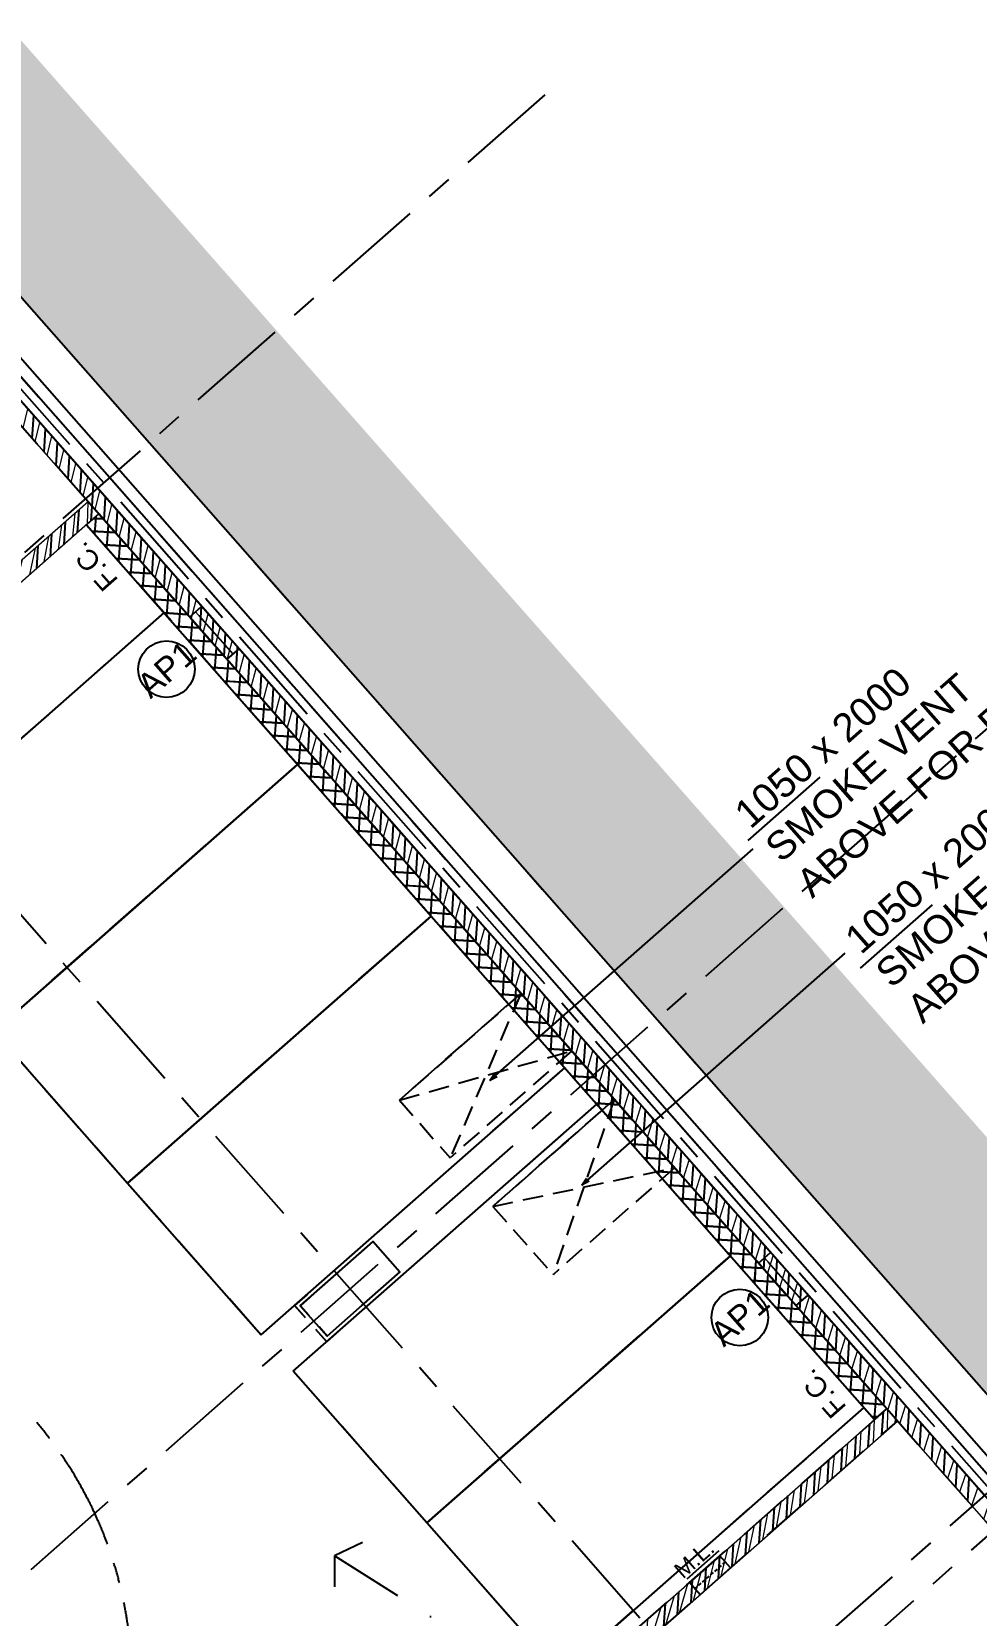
# Model space of a CAD drawing. Header units: millimetres. Extents: x 833946797 to 834440930, y 817746008 to 818399503.
# Drawn here: x 834360191 to 834371872, y 817980448 to 818000040 of the extents above; entities that cross this region are included whole.
import ezdxf
from ezdxf.enums import TextEntityAlignment as Align

# ---------------------------------------------------------------- set-up
doc = ezdxf.new("R2010")
doc.units = ezdxf.units.MM
doc.header["$LTSCALE"] = 100
for name, pattern in [('CENTER', [2, 1.25, -0.25, 0.25, -0.25]), ('DASHDOT2', [12.7, 6.35, -3.175, 0, -3.175]), ('Grid Line', [22.224999999999994, 12.7, -3.174999999999999, 3.174999999999999, -3.174999999999999]), ('Hidden', [9.524999999999999, 6.35, -3.175]), ('HIDDENX2', [19.049999999999997, 12.7, -6.35])]:
    doc.linetypes.add(name, pattern=pattern)
for name, color, linetype in [('+C-10', 10, 'Continuous'), ('+C-160', 160, 'Hidden'), ('A-COLS', 3, 'Continuous'), ('DLN020__', 6, 'Continuous'), ('DLN0401_', 7, 'Continuous'), ('DLN040__', 3, 'Continuous'), ('DLN043__Room Name', 7, 'Continuous'), ('DLN060__', 7, 'Continuous'), ('DLN210__', 7, 'Continuous'), ('DLN220__', 7, 'Continuous'), ('DLN318__Louvres', 2, 'Continuous'), ('DLN660', 1, 'Continuous'), ('DLN810__', 1, 'Continuous'), ('MOE', 6, 'DASHDOT2')]:
    doc.layers.add(name, color=color, linetype=linetype)
for name, color, linetype, lineweight in [('A-DOOR', 6, 'Continuous', 9), ('A-WALL', 7, 'Continuous', 9), ('CORNER GUARD', 2, 'Continuous', 50)]:
    doc.layers.add(name, color=color, linetype=linetype, lineweight=lineweight)
doc.styles.add('3B50A-DLN-ARC-DWG-1002-P00-LB02$0$Standard', font='swiss.ttf')
doc.styles.get("Standard").update_dxf_attribs({"font": 'swiss.ttf'})
doc.styles.add('Swis721tBT', font='swissl.ttf')
doc.dimstyles.new('INTDIM', dxfattribs={"dimtxt": 200, "dimasz": 125, "dimexe": 100, "dimexo": 150, "dimgap": 80, "dimtad": 1, "dimdec": 0, "dimzin": 9, "dimdsep": 46, "dimtxsty": 'Swis721tBT', "dimblk": 'OPEN30', "dimcen": -125, "dimclrd": 256, "dimclre": 256, "dimclrt": 2, "dimaunit": 1, "dimadec": 1, "dimazin": 0, "dimtfac": 0.4444444444444444, "dimtdec": 0, "dimtix": 1, "dimtmove": 2, "dimatfit": 3, "dimldrblk": 'OPEN30', "dimfxl": 0, "dimtolj": 1, "dimlwd": -1, "dimlwe": -1, "dimarcsym": 0})
doc.dimstyles.new('INTDIM350', dxfattribs={"dimtxt": 350, "dimasz": 200, "dimexe": 100, "dimexo": 150, "dimgap": 100, "dimtad": 1, "dimdec": 0, "dimzin": 9, "dimdsep": 46, "dimtxsty": 'Swis721tBT', "dimblk": 'OPEN30', "dimcen": -125, "dimclrd": 256, "dimclre": 256, "dimclrt": 2, "dimaunit": 1, "dimadec": 1, "dimazin": 0, "dimtfac": 0.4444444444444444, "dimtdec": 0, "dimtix": 1, "dimtmove": 2, "dimatfit": 3, "dimldrblk": 'OPEN30', "dimfxl": 0, "dimtolj": 1, "dimlwd": -1, "dimlwe": -1, "dimarcsym": 0})
pattern_1 = [(86.3501958279957, (-1.192092895507812e-07, 1.192092895507812e-07), (-158.4280186349138, 10.10571182131174), [])]

# ---------------------------------------------------------------- blocks, each defined once
blk = doc.blocks.new('DLN_Parking - Parking - 2500 x 5000 _WL_-V7-Car Park_B2_F')
at = {"layer": 'DLN660'}
for p, q in [((2500, 0), (0, 0)), ((0, 0), (0, -5000)), ((2500.000000000001, -5000.000000000002), (2500, 0))]:
    blk.add_line(p, q, dxfattribs=at)
blk = doc.blocks.new('DLN_Parking - Parking - 2500 x 5000 _WL_-V5-Car Park_B2_F')
at = {"layer": 'DLN660'}
for p, q in [((0, 0), (0, 5000)), ((2500.000000000001, 5000.000000000002), (2500, 0)), ((2500, 0), (0, 0))]:
    blk.add_line(p, q, dxfattribs=at)
blk = doc.blocks.new('_Open30')
at = {"color": 0, "linetype": 'ByBlock', "lineweight": -2}
for p, q in [((-1, 0.26794919), (0, 0)), ((0, 0), (-1, -0.26794919)), ((0, 0), (-1, 0))]:
    blk.add_line(p, q, dxfattribs=at)
blk = doc.blocks.new('CORNER GUARD')
at = {"layer": 'CORNER GUARD', "color": 0, "const_width": 20}
blk.add_lwpolyline([(-150.0000007152557, -49.99999976158142), (49.99999976158142, -49.99999988079071), (49.99999952316284, 150.0000001192093)], dxfattribs=at)
at = {"layer": 'Defpoints', "color": 0}
blk.add_lwpolyline([(-150.0000007152557, 1.192092895507812e-07), (-4.76837158203125e-07, 2.384185791015625e-07), (-4.76837158203125e-07, 150.0000001192093)], dxfattribs=at)
blk = doc.blocks.new('*D108')
at = {"layer": 'Defpoints', "color": 0, "ltscale": 1.5}
for p in [(834363936.740536, 817981183.8149395), (834365636.2403159, 817979211.0529723), (834367936.1806675, 817978645.9713734), (834367936.1806675, 817978645.9713734), (834351186.5022662, 817971403.6752965)]:
    blk.add_point(p, dxfattribs=at)
at = {"layer": 'MOE', "linetype": 'Continuous', "ltscale": 1.5}
blk.add_arc((834367936.1806675, 817978645.9713734), 2368.3417899278, 152.4427535798648, 198.5429811794176, dxfattribs=at)
at = {"layer": 'MOE', "ltscale": 1.5, "xscale": 200, "yscale": 200, "zscale": 200}
for p, rotation in [((834365936.4606016, 817979914.8931568), 60.02279805428434), ((834365762.343286, 817977706.0384648), 290.9629367049981)]:
    blk.add_blockref('_Open30', p, dxfattribs=dict(at, rotation=rotation))
at = {"layer": 'MOE', "color": 2, "ltscale": 1.5, "insert": (834365296.1573082, 817978854.0764074), "char_height": 350, "attachment_point": 5, "rotation": 85.49286738039908, "style": 'Swis721tBT'}
blk.add_mtext('\\A1;{\\C1;>30%%D}', dxfattribs=at)
blk = doc.blocks.new('A$C029C5A43')
at = {"layer": '+C-160'}
for p, q in [((89270.96173334122, 37865.69955420494, -0.07028772469116416), (89270.9617331028, 71308.34367072582, -0.07028772469116416)), ((89470.96153974533, 19406.41602218151), (89470.9616587162, 71309.01562941074)), ((89470.96173357964, 19406.41627550125, -0.07028772469116416), (89470.96173262596, 71308.34367072582, -0.07028772469116416)), ((89670.96153640747, 71309.01562929153), (89670.96153998375, 19338.81463968754)), ((89270.96173429489, 38910.83216679096), (89470.96161270142, 39110.83204507828)), ((89270.96173429489, 38686.3257638216), (89470.96161174774, 38886.32564139366)), ((89270.96173405647, 38461.81936061382), (89470.96161079407, 38661.81923735142)), ((89270.96173429489, 38237.31295764446), (89470.96161007881, 38437.31283354759)), ((89270.96173429489, 38012.80655443668), (89470.96160936356, 38212.80642974377)), ((88249.93566894531, 37665.29969847202), (88449.93566942215, 37865.29969882965)), ((88474.44207191467, 37665.29969847202), (88674.44207215309, 37865.29969882965)), ((88698.94847488403, 37665.29969835281), (88898.94847536087, 37865.29969871044)), ((88923.4548778534, 37665.29969835281), (89123.45487833023, 37865.29969859123)), ((89270.96173429489, 37788.30015158653), (89470.96160840988, 37988.30002582073)), ((89270.96173334122, 22915.69955396652, -0.07028772469116416), (89270.96173501015, 37865.69955420494)), ((89070.96150755882, 37508.66918802261), (89227.99187374115, 37665.69955420494)), ((89270.96153569221, 37665.69955432415), (89070.9615073204, 37665.69955408573)), ((89070.9615073204, 37665.69955408573), (89070.96150827408, 22915.69955432415)), ((89270.96153521538, 37665.69955396652, -0.09328327408423275), (89070.9615073204, 37665.69955396652, -0.09328327408423275)), ((89147.96128082275, 37665.29969847202), (89270.96153688431, 37788.29995441437)), ((89270.96153593063, 37583.24210178852), (89188.504083395, 37665.69955420494)), ((89270.96153569221, 22915.69955384731), (89270.96153569221, 37665.69955432415)), ((89270.96173429489, 37563.79374849796), (89470.96160769463, 37763.79362201691)), ((89270.96153569221, 37358.73569858074), (89070.9615073204, 37558.73572707176)), ((89070.96150755882, 37284.16278505325), (89270.96153593063, 37484.16281342506)), ((89270.96173429489, 37339.28734564781), (89470.96160674095, 37539.28721821308)), ((89470.96153688431, 37516.57455468178), (89470.96154260635, 36814.82455408573)), ((89270.96153593063, 37134.22929561138), (89070.9615073204, 37334.22932422161)), ((89070.9615073204, 37059.6563822031), (89270.96153593063, 37259.6564104557)), ((89270.96173429489, 37114.78094244003), (89470.9616060257, 37314.78081417084)), ((89270.96153593063, 36909.7228924036), (89070.9615073204, 37109.72292101383)), ((89070.96150755882, 36835.14997923374), (89270.96153593063, 37035.15000748634)), ((89270.96173429489, 36890.27453947067), (89470.96160507202, 37090.27441048622)), ((89270.96153593063, 36685.21648931503), (89070.9615073204, 36885.21651792526)), ((89270.96173429489, 36665.7681363821), (89470.96160411835, 36865.76800644398)), ((89070.96150755882, 36610.64357638359), (89270.96153593063, 36810.64360439777)), ((89270.96153593063, 36460.71008634567), (89070.9615073204, 36660.71011483669)), ((89270.96173429489, 36441.26173341274), (89470.96160364151, 36641.26160275936)), ((89070.96150755882, 36386.13717341423), (89270.96153593063, 36586.13720154762)), ((89270.96153593063, 36236.2036832571), (89070.9615073204, 36436.20371174812)), ((89070.96150755882, 36161.63077044487), (89270.96153593063, 36361.63079857826)), ((89270.96173429489, 36216.75533044338), (89470.96160268784, 36416.75519871712)), ((89070.96153593063, 36215.69955420494), (84070.96153593063, 36215.69955420494)), ((89270.96153593063, 36011.69728016853), (89070.9615073204, 36211.69730865955)), ((89070.96150755882, 35937.1243673563), (89270.96153593063, 36137.1243956089)), ((89270.96173429489, 35992.24892747402), (89470.96160173416, 36192.2487950325)), ((89270.96153593063, 35787.19087696075), (89070.9615073204, 35987.1909058094)), ((89070.9615073204, 35712.61796450615), (89270.96153593063, 35912.61799263954)), ((89270.96154856682, 35966.82924127579, 0.002197837442736203), (89470.9615483284, 35966.82924115658, 0.002197837442736203)), ((89270.96173429489, 35767.74252438545), (89470.96160078049, 35967.74239099026)), ((89370.96155452728, 35265.07924079895, 0.002197837442736203), (89370.9615521431, 35966.82924127579, 0.002197837442736203)), ((89270.96153593063, 35562.68447399139), (89070.9615073204, 35762.68450248241)), ((89070.96150755882, 35488.11156141758), (89270.96153593063, 35688.11158967018)), ((89270.96173429489, 35543.23612117767), (89470.96160006523, 35743.23598718643)), ((89270.96153593063, 35338.17807102203), (89070.9615073204, 35538.17809939384)), ((89070.96150755882, 35263.60515856743), (89270.96153593063, 35463.60518670082)), ((89270.96173429489, 35318.72971832752), (89470.96159911156, 35518.7295832634)), ((89270.96153593063, 35113.67166769505), (89070.9615073204, 35313.67169630527)), ((89270.96173429489, 35094.22331523895), (89470.9615983963, 35294.22317945957)), ((89070.96150755882, 35039.09875559807), (89270.96153593063, 35239.09878385067)), ((89270.96153593063, 34889.16526472569), (89070.9615073204, 35089.16529321671)), ((89270.96155405045, 35265.07924008369, 0.002197837442736203), (89470.96155452728, 35265.07924151421, 0.002197837442736203)), ((89070.9615073204, 34814.59235262871), (89270.96153593063, 35014.59238088131)), ((89270.96173429489, 34869.7169123888), (89470.96159744263, 35069.71677565575)), ((89270.96153569221, 34664.65886163712), (89070.9615073204, 34864.65889012814)), ((89070.96150755882, 34590.08594965935), (89270.96153593063, 34790.08597767353)), ((89270.96173429489, 34645.21050941944), (89470.96159648895, 34845.2103716135)), ((89270.96153593063, 34440.15245866776), (89070.9615073204, 34640.15248715878)), ((89070.96150755882, 34365.57954668999), (89270.96153569221, 34565.57957482338)), ((89270.96173429489, 34420.70410633087), (89470.9615957737, 34620.70396780968)), ((89270.96153593063, 34215.64605534077), (89070.9615073204, 34415.646083951)), ((89070.96150755882, 34141.07314372063), (89270.96153593063, 34341.07317185402)), ((89270.96173429489, 34196.19770336151), (89470.96159505844, 34396.19756388664)), ((89270.96153593063, 33991.1396522522), (89070.9615073204, 34191.13968086243)), ((89070.96150755882, 33916.56674075127), (89270.96153593063, 34116.56676888466)), ((89270.96173429489, 33971.69130027294), (89470.96159410477, 34171.69116008282)), ((89270.96153593063, 33766.63324928284), (89070.96150755882, 33966.63327765465)), ((89270.96173429489, 33747.18489730358), (89470.96159315109, 33947.18475615978)), ((84070.96153593063, 33715.69955420494), (89070.96153593063, 33715.69955420494)), ((89070.96153593063, 33715.69955444336), (84070.96153569221, 33715.69955432415)), ((84070.96153569221, 33715.69955432415), (84070.96153569221, 31215.69955432415)), ((89070.96150779724, 33692.0603376627), (89270.96153593063, 33892.0603659153)), ((89270.96153569221, 33542.12684619427), (89070.9615073204, 33742.12687456608)), ((89270.96173429489, 33522.67849421501), (89470.96159219742, 33722.67835235596)), ((89070.96150755882, 33467.55393481255), (89270.96153593063, 33667.55396306515)), ((89270.96153593063, 33317.6204431057), (89070.96150755882, 33517.62047159672)), ((89070.96150779724, 33243.04753184319), (89270.96153593063, 33443.04755997658)), ((89270.96173429489, 33298.17209112644), (89470.96159148216, 33498.17194843292)), ((89270.96153569221, 33093.11404001713), (89070.9615073204, 33293.11406826973)), ((89070.96150779724, 33018.54112875462), (89270.96153593063, 33218.54115712643)), ((89270.96173429489, 33073.66568815708), (89470.9615907669, 33273.6655446291)), ((89270.96153593063, 32868.60763692856), (89070.9615073204, 33068.60766530037)), ((89070.96150755882, 32794.03472590446), (89270.96153569221, 32994.03475391865)), ((89270.96173429489, 32849.15928518772), (89470.96158981323, 33049.15914082527)), ((89270.96153593063, 32644.10123383999), (89070.96150755882, 32844.1012622118)), ((89070.96150779724, 32569.5283229351), (89270.96153593063, 32769.52835094929)), ((89270.96173429489, 32624.65288209915), (89470.96158909798, 32824.65273690224)), ((89270.96153593063, 32419.59483075142), (89070.96150755882, 32619.59485912323)), ((89070.96150779724, 32345.02192008495), (89270.96153593063, 32545.02194809914)), ((89270.96173429489, 32400.14647912979), (89470.96158838272, 32600.1463329792)), ((89270.96153593063, 32195.08842766285), (89070.96150779724, 32395.08845603466)), ((89270.96173429489, 32175.64007604122), (89470.96158742905, 32375.63992917538)), ((89070.96150779724, 32120.51551711559), (89270.96153593063, 32320.51554512978)), ((89270.96153593063, 31970.58202469349), (89070.96150755882, 32170.58205294609)), ((89270.96173429489, 31951.13367307186), (89470.96158647537, 32151.13352537155)), ((89070.96150779724, 31896.00911426544), (89270.96153593063, 32096.00914216042)), ((89270.96153593063, 31746.07562148571), (89070.96150755882, 31946.07564985752)), ((89070.96150779724, 31671.50271117687), (89270.96153593063, 31871.50273919106)), ((89270.96173429489, 31726.6272701025), (89470.96158576012, 31926.62712144852)), ((89270.96153593063, 31521.56921839714), (89070.96150779724, 31721.56924676895)), ((89070.96150779724, 31446.99630832672), (89270.96153593063, 31646.99633622169)), ((89270.96173429489, 31502.12086701393), (89470.96158480644, 31702.12071752548)), ((89270.96153593063, 31297.06281530857), (89070.96150755882, 31497.06284356117)), ((89070.96150779724, 31222.48990523815), (89270.96153593063, 31422.48993313313)), ((89270.96173429489, 31277.61446392536), (89470.96158409119, 31477.61431360245)), ((84070.96153569221, 31215.69955432415), (89070.96153569221, 31215.69955432415)), ((89070.96153593063, 31215.69955432415), (84070.96153593063, 31215.69955408573)), ((84070.96153593063, 31215.69955408573), (84070.96153593063, 28715.69955420494)), ((89270.96153593063, 31072.55641245842), (89070.96150779724, 31272.55644059181)), ((89070.96150779724, 30997.98350214958), (89270.96153593063, 31197.98353028297)), ((89270.96173429489, 31053.10806083679), (89470.96158313751, 31253.10790967941)), ((89270.96153593063, 30848.05000913143), (89070.96150779724, 31048.05003738403)), ((89070.96150779724, 30773.47709929943), (89270.96153569221, 30973.47712731361)), ((89270.96173429489, 30828.60165774822), (89470.96158218384, 31028.6015059948)), ((89270.96153593063, 30623.54360616207), (89070.96150779724, 30823.54363441467)), ((89270.96173429489, 30604.09525477886), (89470.96158146858, 30804.09510195255)), ((89070.96150779724, 30548.97069633007), (89270.96153569221, 30748.97072434425)), ((89270.96153569221, 30399.03720295429), (89070.96150779724, 30599.0372313261)), ((89270.96173429489, 30379.5888518095), (89470.96158075333, 30579.58869814873)), ((89070.96150779724, 30324.46429336071), (89270.96153593063, 30524.46432137489)), ((89270.96153593063, 30174.53079998493), (89070.96150779724, 30374.53082823753)), ((89070.96150779724, 30099.95789051056), (89270.96153593063, 30299.95791852474)), ((89270.96173429489, 30155.08244872093), (89470.96157979965, 30355.08229410648)), ((89270.96153593063, 29950.02439689636), (89070.96150779724, 30150.02442502975)), ((89070.96150779724, 29875.4514875412), (89270.96153593063, 30075.45151543617)), ((89270.96173429489, 29930.57604563236), (89470.96157884598, 30130.57589042187)), ((89270.96153593063, 29725.51799380779), (89070.96150779724, 29925.51802194118)), ((89070.96150779724, 29650.94508457184), (89270.96153569221, 29850.94511246681)), ((89270.96173429489, 29706.069642663), (89470.96157813072, 29906.06948649883)), ((89270.96153569221, 29501.01159083843), (89070.96150779724, 29701.01161885262)), ((89070.96150779724, 29426.43868160248), (89270.96153593063, 29626.43870949745)), ((89270.96173429489, 29481.56323969364), (89470.96157717705, 29681.56308269501)), ((89270.96153593063, 29276.50518763065), (89070.96150779724, 29476.50521588326)), ((89070.96150779724, 29201.93227863312), (89270.96153593063, 29401.93230652809)), ((89270.96173429489, 29257.05683672428), (89470.96157646179, 29457.05667877197)), ((89270.96153593063, 29051.99878454208), (89070.96150779724, 29251.99881267548)), ((89270.96173429489, 29032.55043363571), (89470.96157550812, 29232.55027484894)), ((89070.96150779724, 28977.42587554455), (89270.96153593063, 29177.42590355873)), ((89270.96153593063, 28827.4923813343), (89070.96150779724, 29027.4924094677)), ((89270.96173429489, 28808.04403054714), (89470.96157455444, 29008.04387104511)), ((89070.96150779724, 28752.9194726944), (89270.96153569221, 28952.91950058937)), ((89270.96153569221, 28602.98597848415), (89070.96150779724, 28802.98600637913)), ((84070.96153593063, 28715.69955420494), (89070.96153593063, 28715.69955408573)), ((84820.96153736115, 28715.29970276356, 0.07028772469110717), (84620.96153688431, 28715.29970264435, 0.07028772469110717)), ((84620.96153688431, 28715.29970264435, 0.07028772469110717), (84620.96153736115, 28515.29970264435, 0.07028772469110717)), ((84670.96153640747, 28165.69955420494, -0.07028772469116415), (84670.96153640747, 28665.69955408573, -0.07028772469116415)), ((84670.96153640747, 28665.69955408573, -0.07028772469116415), (85870.96153688431, 28665.69955420494, -0.07028772469116415)), ((84670.96153616905, 28165.69955444336, -0.07028772469116415), (84670.96153640747, 28665.69955432415, -0.07028772469116415)), ((84670.96153640747, 28665.69955432415, -0.07028772469116415), (85870.96153664589, 28665.69955408573, -0.07028772469116415)), ((84820.96153736115, 28665.29970288277, 0.07028772469110717), (84670.96153712273, 28665.29970264435, 0.07028772469110717)), ((84670.96153712273, 28665.29970264435, 0.07028772469110717), (84670.96153736115, 28515.29970264435, 0.07028772469110717)), ((85870.96153688431, 28665.69955420494, -0.07028772469116415), (85870.96153616905, 28165.69955444336, -0.07028772469116415)), ((85870.96153664589, 28665.69955408573, -0.07028772469116415), (85870.96153616905, 28165.69955444336, -0.07028772469116415)), ((89070.96150779724, 28528.41306972504), (89270.96153593063, 28728.4130975008)), ((89270.96153354645, 28766.17470097542), (89270.9615392685, 28064.42470049858)), ((89270.96173429489, 28583.53762757778), (89470.96157360077, 28783.53746724129)), ((89270.96153569221, 28378.47957527637), (89070.96150779724, 28578.47960329056)), ((89070.96150779724, 28303.90666675568), (89270.96153593063, 28503.90669465065)), ((89270.96173429489, 28359.03122448921), (89470.96157312393, 28559.03106331825)), ((84620.96153736115, 28115.29970312119, 0.07028772469110717), (84620.96153736115, 28315.29970300198, 0.07028772469110717)), ((84670.96153736115, 28165.29970324039, 0.07028772469110717), (84670.96153736115, 28315.29970300198, 0.07028772469110717)), ((89270.96153593063, 28153.97317218781), (89070.96150779724, 28353.9732003212)), ((89070.96150779724, 28079.40026378632), (89270.96153593063, 28279.40029168129)), ((89270.96173429489, 28134.52482151985), (89470.96157217026, 28334.52465939522)), ((84070.96153640747, 25615.69955432415), (84070.96153616905, 28115.69955420494)), ((84070.96153616905, 28115.69955420494), (89070.96153616905, 28115.69955420494)), ((84820.96153759956, 28115.29970324039, 0.07028772469110717), (84620.96153736115, 28115.29970312119, 0.07028772469110717)), ((85870.96153616905, 28165.69955444336, -0.07028772469116415), (84670.96153640747, 28165.69955420494, -0.07028772469116415)), ((85870.96153616905, 28165.69955444336, -0.07028772469116415), (84670.96153616905, 28165.69955444336, -0.07028772469116415)), ((84820.96153759956, 28165.29970312119, 0.07028772469110717), (84670.96153736115, 28165.29970324039, 0.07028772469110717)), ((89270.96153593063, 27929.46676898003), (89070.96150779724, 28129.46679711342)), ((89070.96150779724, 27854.89386093616), (89270.96153593063, 28054.89388859272)), ((89270.96173429489, 27910.01841843128), (89470.961571455, 28110.0182557106)), ((89270.96153569221, 27704.96036601067), (89070.96150779724, 27904.96039414406)), ((89070.96150779724, 27630.3874579668), (89270.96153593063, 27830.38748574257)), ((89270.96173429489, 27685.51201546192), (89470.96157073975, 27885.51185166836)), ((89270.96153593063, 27480.4539629221), (89070.96150779724, 27680.45399093628)), ((89270.96173429489, 27461.00561249256), (89470.96156978607, 27661.00544798374)), ((89070.96150803566, 27405.88105499744), (89270.96153593063, 27605.88108277321)), ((89270.96153593063, 27255.94755995274), (89070.96150779724, 27455.94758784771)), ((89270.96173429489, 27236.49920940399), (89470.9615688324, 27436.49904406071)), ((89070.96150779724, 27181.37465202808), (89270.96153593063, 27381.37467980385)), ((89270.96153593063, 27031.44115674496), (89070.96150779724, 27231.44118475914)), ((89070.96150803566, 26956.86824905872), (89270.96153593063, 27156.86827683449)), ((89270.96173429489, 27011.99280643463), (89470.96156787872, 27211.99264001846)), ((89270.96153593063, 26806.9347537756), (89070.96150779724, 27006.93478178978)), ((89070.96150803566, 26732.36184608936), (89270.96153593063, 26932.36187386513)), ((89270.96173429489, 26787.48640346527), (89470.96156740189, 26987.48623633385)), ((89270.96153569221, 26582.42835056782), (89070.96150779724, 26782.428378582)), ((89070.96150779724, 26507.85544312), (89270.96153593063, 26707.85547077656)), ((89270.96173429489, 26562.9800003767), (89470.9615662098, 26762.97983253002)), ((89270.96153593063, 26357.92194747925), (89070.96150779724, 26557.92197561264)), ((89070.96150779724, 26283.34904015064), (89270.96153593063, 26483.34906792641)), ((89270.96173429489, 26338.47359740734), (89470.96156549454, 26538.47342848778)), ((89270.96153593063, 26133.41554427147), (89070.96150779724, 26333.41557228565)), ((89070.96150779724, 26058.84263706207), (89270.96153593063, 26258.84266495705)), ((89270.96173429489, 26113.96719443798), (89470.96156454086, 26313.96702468395)), ((89270.96153569221, 25908.90914142132), (89070.96150779724, 26108.9091694355)), ((89270.96173429489, 25889.46079134941), (89470.96156406403, 26089.46062088013)), ((89070.96150779724, 25834.33623421192), (89270.96153569221, 26034.33626186848)), ((89270.96153593063, 25684.40273833275), (89070.96150779724, 25884.40276622772)), ((89270.96173429489, 25664.95438849926), (89470.96156311035, 25864.95421683788)), ((89070.96150779724, 25609.82983124256), (89270.96153593063, 25809.82985889912)), ((89070.96153640747, 25615.69955420494), (84070.96153640747, 25615.69955432415)), ((84070.96153593063, 23115.69955420494), (84070.96153593063, 25615.69955420494)), ((84070.96153593063, 25615.69955420494), (89070.96153593063, 25615.69955408573)), ((89270.96153593063, 25459.89633512497), (89070.96150779724, 25659.89636313915)), ((89070.96150779724, 25385.3234282732), (89270.96153569221, 25585.32345604897)), ((89270.96173429489, 25440.44798529148), (89470.96156215668, 25640.44781315327)), ((89270.96153593063, 25235.38993215561), (89070.96150803566, 25435.38996005058)), ((89070.96150779724, 25160.81702542305), (89270.96153593063, 25360.8170529604)), ((89270.96153974533, 25316.31986808777, 0.002197837442963577), (89470.96154022217, 25316.3198684454, 0.002197837442963577)), ((89270.96173429489, 25215.94158220291), (89470.961561203, 25415.94140911102)), ((89370.96154546738, 24614.56986784935, 0.002197837442963577), (89370.96154356003, 25316.3198684454, 0.002197837442963577)), ((89270.96153593063, 25010.88352906704), (89070.96150779724, 25210.88355708122)), ((89070.96150779724, 24936.31062245369), (89270.96153593063, 25136.31065011024)), ((89270.96173429489, 24991.43517935276), (89470.96156048775, 25191.4350053072)), ((89270.96153569221, 24786.37712597847), (89070.96150779724, 24986.37715387344)), ((89070.96150803566, 24711.80421936512), (89270.96153593063, 24911.80424714088)), ((89270.96173429489, 24766.92877626419), (89470.96155977249, 24966.92860138416)), ((89270.96153593063, 24561.8707228899), (89070.96150803566, 24761.87075078487)), ((89070.96150779724, 24487.29781651497), (89270.96153593063, 24687.29784417152)), ((89270.96173429489, 24542.42237329483), (89470.96155881882, 24742.42219769955)), ((89270.96153593063, 24337.36431980133), (89070.96150779724, 24537.3643476963)), ((89270.96154546738, 24614.56986665726, 0.002197837442963577), (89470.96154546738, 24614.56986832619, 0.002197837442963577)), ((89270.96173429489, 24317.91597020626), (89470.96155786514, 24517.91579353809)), ((89070.96150803566, 24262.7914134264), (89270.96153593063, 24462.79144120216)), ((89270.96153593063, 24112.85791683197), (89070.96150779724, 24312.85794460773)), ((89070.96150803566, 24038.28501045704), (89270.96153593063, 24238.28503835201)), ((89270.96173429489, 24093.40956711769), (89470.96155691147, 24293.40938985348)), ((89270.96153593063, 23888.35151350498), (89070.96150803566, 24088.35154151917)), ((89070.96150803566, 23813.77860748768), (89270.96153593063, 24013.77863514423)), ((89270.96173429489, 23868.90316414833), (89470.9615559578, 24068.90298581123)), ((89270.96153593063, 23663.84511041641), (89070.96150803566, 23863.84513831139)), ((89070.96150803566, 23589.27220475674), (89270.96153593063, 23789.27223217487)), ((89270.96173429489, 23644.39676105976), (89470.96155548096, 23844.39658212662)), ((89270.96153593063, 23439.33870744705), (89070.96150803566, 23639.33873534203)), ((89070.96150803566, 23364.76580166817), (89270.96153569221, 23564.76582932472)), ((89270.96173429489, 23419.89035797119), (89470.96155452728, 23619.89017808437)), ((89270.96153569221, 23214.83230435848), (89070.96150803566, 23414.83233225346)), ((89070.96150803566, 23140.25939881802), (89270.96153569221, 23340.25942611694)), ((89270.96173429489, 23195.38395512104), (89470.96155381203, 23395.38377428055)), ((89270.96153593063, 22990.32590126991), (89070.96150803566, 23190.32592904568)), ((89270.96173429489, 22970.87755191326), (89470.96155285835, 23170.87737047672)), ((89070.96153593063, 23115.69955420494), (84070.96153593063, 23115.69955420494)), ((89070.96150803566, 22915.75299584866), (89270.96153593063, 23115.753023386)), ((89121.08147978783, 22915.69955420494), (89070.96150803566, 22965.81952595711)), ((89270.96173429489, 22746.37114882469), (89470.9615521431, 22946.3709666729)), ((85020.96153640747, 22915.69955444336), (89270.96153640747, 22915.69955396652)), ((85423.28143262863, 22715.29969882965), (85623.28143310547, 22915.29969906807)), ((85647.78783559799, 22715.29969871044), (85847.78783607483, 22915.29969906807)), ((85872.29423856735, 22715.29969871044), (86072.29423904419, 22915.29969906807)), ((86520.96153879166, 22915.69955039024, 0.01851930884574404), (86020.96153736115, 22915.69955825806, -0.01851930884733577)), ((86020.96153736115, 22715.69957995415, -0.05176840518991364), (86020.96153736115, 22915.69957947731, 0.01851931949774599)), ((86096.80064177513, 22715.29969882965), (86296.80064201355, 22915.29969894886)), ((86321.30704474449, 22715.29969871044), (86521.30704498291, 22915.29969894886)), ((86520.96153831482, 22715.69958102703, -0.05176840518991364), (86520.96153831482, 22915.69958078861, 0.01851931949774599)), ((86545.81344795227, 22715.29969882965), (86745.81344795227, 22915.29969894886)), ((86770.31985092163, 22715.29969871044), (86970.31985139847, 22915.29969894886)), ((86994.82625389099, 22715.29969871044), (87194.82625412941, 22915.29969882965)), ((87219.33265686035, 22715.29969871044), (87419.33265709877, 22915.29969882965)), ((87443.83905982971, 22715.29969871044), (87643.83905982971, 22915.29969871044)), ((87668.34546279907, 22715.29969859123), (87868.34546303749, 22915.29969871044)), ((87892.85186576843, 22715.29969859123), (88092.85186600685, 22915.29969871044)), ((88117.3582687378, 22715.29969859123), (88317.35826921463, 22915.29969871044)), ((88341.86467170715, 22715.29969859123), (88541.86467194557, 22915.29969859123)), ((88566.37107491493, 22715.29969847202), (88766.37107491493, 22915.29969859123)), ((88790.87747812271, 22715.29969859123), (88990.87747788429, 22915.29969835281)), ((89015.38388109207, 22715.29969859123), (89215.38388085365, 22915.29969847202)), ((89070.96150827408, 22915.69955432415), (89270.96153569221, 22915.69955384731)), ((89070.96150755882, 22915.69955396652, -0.09328327408423276), (89270.96153593063, 22915.69955360889, -0.09328327408423276)), ((89239.89028406143, 22715.29969847202), (89270.96153712273, 22746.37095165253)), ((89270.96173381805, 19474.01765799522, -0.07028772469116416), (89270.96173620224, 22915.69955384731, -0.09328327408286446)), ((85220.96153569221, 22715.69955420494), (89270.96153640747, 22715.69955420494)), ((86520.96153664589, 22715.69954633713, -0.01259360221294839), (86020.96153640747, 22715.69955396652, -0.04963221990602819)), ((89270.96173429489, 22521.86474597454), (89470.96155118942, 22721.86456274986)), ((89270.96173429489, 22297.35834288597), (89470.96155023575, 22497.35815882683)), ((89270.96173429489, 22072.85193991661), (89470.96154928207, 22272.85175490379)), ((89270.96173429489, 21848.34553682804), (89470.96154880524, 22048.34535109997)), ((89270.96173429489, 21623.83913385868), (89470.96154785156, 21823.83894717693)), ((89270.96173429489, 21399.3327306509), (89470.96154689789, 21599.33254337311))]:
    blk.add_line(p, q, dxfattribs=at)
at = {"layer": '+C-160', "lineweight": 18}
for p, q in [((89821.31856870651, 19288.56058943272), (89820.96173262596, 71308.34367060661, -0.07028772469116416)), ((89821.31856870651, 19288.56058943272), (89820.96173262596, 71308.34367060661, -0.07028772469116416)), ((90321.31900000572, 19119.56404852867, 0.0001768949824026839), (90320.96199393272, 71308.42880856991, -0.07028772469116416)), ((90321.31900000572, 19119.56404852867, 0.0001768949824026839), (90320.96199393272, 71308.42880856991, -0.07028772469116416)), ((89270.96153640747, 37865.69955420494), (87170.96153640747, 37865.69955396652)), ((89270.96153569221, 37665.69955432415), (87170.96153593063, 37665.69955420494)), ((85870.96153593063, 28665.69955420494), (84670.96153593063, 28665.69955432415)), ((84670.96153593063, 28665.69955432415), (84670.96153593063, 28165.69955420494)), ((85870.96153593063, 28165.69955408573), (85870.96153593063, 28665.69955420494)), ((84670.96153593063, 28165.69955420494), (85870.96153593063, 28165.69955408573))]:
    blk.add_line(p, q, dxfattribs=at)
at = {"layer": '+C-160', "lineweight": 13}
for p, q in [((89270.96153759956, 35966.829241395, 0.002197837442736203), (89470.96153712273, 35966.82924151421, 0.002197837442736203)), ((89270.96154260635, 35265.07924008369, 0.002197837442736203), (89470.96154332161, 35265.07924175262, 0.002197837442736203))]:
    blk.add_line(p, q, dxfattribs=at)
at = {"layer": '+C-160', "linetype": 'HIDDENX2', "ltscale": 0.2}
for p, q in [((89270.96153640747, 29765.29969596863), (87270.96154165268, 29765.29969584942)), ((87270.96154165268, 29765.29969573021), (87270.96154165268, 28815.29970347881)), ((87270.96154165268, 29765.29969584942), (89270.96153640747, 29765.29969596863)), ((89270.96153640747, 29765.29969596863), (87270.96154165268, 28815.29970347881)), ((87270.96154165268, 29765.29969584942), (89270.96153855324, 28815.29970252514)), ((89270.96153855324, 29765.29969477654, -0.07028772467399397), (87270.9615418911, 29765.29969608784, -0.0702877246867735)), ((89270.96153855324, 28815.29970252514), (87270.96154165268, 28815.29970347881)), ((89270.96153688431, 28015.29970228672), (87270.96154165268, 28015.29970216751)), ((87270.96154165268, 28015.29970216751), (87270.96154165268, 26888.59584891796)), ((87270.96154165268, 28015.29970216751), (89270.96153640747, 28015.29970228672)), ((89270.96153640747, 28015.29970228672), (87270.96154212952, 26888.47031891346)), ((87270.96154165268, 28015.29970216751), (89270.96153903008, 26888.47031772137)), ((89270.9615392685, 28015.29970157146, -0.07028772467399397), (87270.96154260635, 28015.29970240593, -0.0702877246867735)), ((89270.96153903008, 26888.47031772137), (87270.96154212952, 26888.47031891346))]:
    blk.add_line(p, q, dxfattribs=at)
at = {"layer": '+C-160', "linetype": 'Hidden', "ltscale": 0.07}
blk.add_line((86520.96153759956, 22815.69954693317, 0.02041406611402563), (86020.96153783798, 22815.69955503941, -0.01662455157905418), dxfattribs=at)

msp = doc.modelspace()

# ---------------------------------------------------------------- hatches: boundary and pattern name
at = {"layer": 'A-WALL'}
h = msp.add_hatch(dxfattribs=at)
h.set_pattern_fill('ANSI31', scale=50, angle=-6.361109362927034e-15)
h.set_pattern_definition(pattern_1)
edge = h.paths.add_edge_path()
edge.add_line((834373398.9201546, 817975260.548027), (834373587.7881666, 817975426.7660248))
edge.add_line((834373587.7881668, 817975426.7660248), (834373233.2643241, 817980497.9923743))
edge.add_line((834373233.2643241, 817980497.9923743), (834338943.7585428, 818019460.0237285))
edge.add_arc((834332615.6261824, 818013879.7363707), 8437.112430546018, 41.40656209306128, 102.7631053202158)
edge.add_line((834330751.6949148, 818022108.3830634), (834321993.2614791, 818032060.3016281))
edge.add_line((834321993.2614793, 818032060.3016281), (834277327.4665351, 817992751.0563895))
edge.add_line((834277327.466535, 817992751.0563895), (834277459.5984685, 817992600.9192455))
edge.add_line((834277459.5984687, 817992600.9192456), (834321975.2562567, 818031778.0322049))
edge.add_line((834321975.2562566, 818031778.0322047), (834330680.6719674, 818021886.3572645))
edge.add_arc((834332615.6256013, 818013879.7351375), 8237.113781559863, 41.40793444522251, 103.58612611412508, ccw=False)
edge.add_line((834338793.6214172, 818019327.8918118), (834373038.4656745, 817980416.6081657))
edge.add_line((834373038.4656745, 817980416.6081657), (834373398.9201547, 817975260.5480269))
h = msp.add_hatch(dxfattribs=at)
h.set_pattern_fill('ANSI31', scale=50, angle=-6.361109362927034e-15)
h.set_pattern_definition(pattern_1)
h.paths.add_polyline_path([(834359443.5167118, 817992685.4570824), (834361019.9565338, 817994072.842209), (834360887.8246169, 817994222.979335), (834359311.384795, 817992835.5942084)])
h = msp.add_hatch(dxfattribs=at)
h.set_pattern_fill('ANSI31', scale=50, angle=-6.361109362927034e-15)
h.set_pattern_definition(pattern_1)
h.paths.add_polyline_path([(834368499.194889, 817979141.4660625), (834368649.3320153, 817979273.5979797), (834367856.5405145, 817980174.420735), (834370896.8173136, 817982850.0920498), (834370764.6853968, 817983000.2291757), (834367574.2714717, 817980192.4259444)])
at = {"layer": 'DLN060__'}
h = msp.add_hatch(dxfattribs=at)
h.set_pattern_fill('EARTH', color=251, scale=150, angle=45.00000000000045)
h.set_pattern_definition([(86.35019582799568, (1453154.080526948, 238293.1648491621), (-889.9338408816122, 1011.202382737353), [952.4999999999997, -952.4999999999997]), (86.35019582799568, (1452797.617485166, 238315.9027007818), (-889.9338408816122, 1011.202382737353), [952.4999999999997, -952.4999999999997]), (86.35019582799568, (1452441.154443264, 238338.6405525208), (-889.9338408816122, 1011.202382737353), [952.4999999999997, -952.4999999999997]), (176.3501958279956, (1452329.91271317, 238465.0408502817), (-1011.202382737353, -889.9338408816122), [952.4999999999997, -952.4999999999997]), (176.3501958279956, (1452352.650564909, 238821.5038923025), (-1011.202382737353, -889.9338408816122), [952.4999999999997, -952.4999999999997]), (176.3501958279956, (1452375.388416171, 239177.9669340849), (-1011.202382737353, -889.9338408816122), [952.4999999999997, -952.4999999999997])])
edge = h.paths.add_edge_path()
edge.add_line((834303001.7276638, 817954269.3640027), (834304578.4320031, 817955656.4492704))
edge.add_line((834304578.4320035, 817955656.4492706), (834331037.8483403, 817925591.4898139))
edge.add_line((834331037.84834, 817925591.4898137), (834375206.4562329, 817964463.1732086))
edge.add_line((834375206.4562325, 817964463.1732087), (834374060.8627851, 817980844.7536951))
edge.add_line((834374060.8627853, 817980844.7536948), (834339581.52124, 818020021.9484737))
edge.add_arc((834332615.9355372, 818013881.6562957), 9285.611030570026, 41.3967707884505, 99.60462301211987)
edge.add_line((834331066.6470942, 818023037.1069965), (834322069.7839626, 818033259.9453678))
edge.add_line((834322069.7839628, 818033259.9453679), (834273725.6293017, 817990713.4683118))
edge.add_line((834273725.6293014, 817990713.4683118), (834304578.4320035, 817955656.4492704))
edge.add_line((834304578.4320037, 817955656.4492702), (834303001.7276647, 817954269.3640032))
edge.add_line((834303001.7276647, 817954269.3640034), (834270761.539974, 817990902.8227202))
edge.add_line((834270761.5399741, 817990902.8227199), (834322258.575107, 818036224.0691499))
edge.add_line((834322258.5751069, 818036224.0691499), (834331970.2700638, 818025188.991452))
edge.add_arc((834332622.2949393, 818013717.2690969), 11490.23717038002, 42.02614068141469, 93.25305315063548, ccw=False)
edge.add_line((834341157.6965528, 818021409.6334623), (834375550.7708069, 817982329.9209781))
edge.add_line((834375550.770807, 817982329.9209781), (834377279.0058944, 817963489.7294939))
edge.add_line((834377279.0058941, 817963489.7294935), (834330848.7932926, 817922627.6645511))
edge.add_line((834330848.7932928, 817922627.6645511), (834303001.7276639, 817954269.3640026))
at = {"layer": 'DLN810__'}
h = msp.add_hatch(dxfattribs=at)
h.set_pattern_fill('ANSI37', color=256, scale=49.99999999999999, angle=4.452776554048923e-13)
h.set_pattern_definition([(86.3501958132782, (834319897.6396546, 817945893.6157944), (-158.428018632318, 10.10571186200697), []), (176.3501958132782, (834319897.6396546, 817945893.6157944), (-10.10571186200697, -158.428018632318), [])])
h.paths.add_polyline_path([(834370764.4212276, 817983000.5293405), (834361019.6923643, 817994073.1423742), (834360869.5552173, 817993941.0104384), (834370614.2840807, 817982868.3974057)])

# ---------------------------------------------------------------- linework, layer by layer
at = {"layer": '+C-10'}
for p, q in [((834369049.4672232, 817990035.4634368), (834369939.3561795, 817990818.6323756)), ((834370440.096573, 817988455.3373123), (834371329.9855293, 817989238.5062511)), ((834368296.6794578, 817980899.6732395, 0.07028772469110724), (834368692.7174973, 817981248.2163796, 0.07028772469110724))]:
    msp.add_line(p, q, dxfattribs=at)
msp.add_line((834370764.4213758, 817983000.529471, -0.07028772469116416), (834360887.5605972, 817994223.2796316))
at = {"layer": 'A-COLS', "color": 5, "lineweight": 18}
for p, q in [((834374060.8627853, 817980844.7536948, 0.0001768949824026839), (834339581.5211077, 818020021.9486244, -0.07028772469116416)), ((834374060.8627853, 817980844.7536948, 0.0001768949824026839), (834339581.5211077, 818020021.9486244, -0.07028772469116416)), ((834373573.8704623, 817980641.2868924), (834339206.2343441, 818019691.5547479, -0.07028772469116416)), ((834373573.8704623, 817980641.2868924), (834339206.2343441, 818019691.5547479, -0.07028772469116416))]:
    msp.add_line(p, q, dxfattribs=at)
at = {"layer": 'A-COLS', "lineweight": 18}
for p, q in [((834364413.2974801, 817985070.7291244), (834363512.4747248, 817984277.9376237)), ((834364743.6272721, 817984695.3863097), (834364413.2974801, 817985070.7291244)), ((834363842.8045168, 817983902.594809), (834364743.6272721, 817984695.3863097)), ((834363512.4747248, 817984277.9376237), (834363842.8045168, 817983902.594809))]:
    msp.add_line(p, q, dxfattribs=at)
at = {"layer": 'A-COLS', "elevation": -0.07028772469116415}
for points in [[(834364413.2974807, 817985070.7291249), (834364743.627272, 817984695.3863101), (834363842.804517, 817983902.5948092), (834363512.4747251, 817984277.9376237)], [(834363842.8045168, 817983902.5948094), (834363512.4747251, 817984277.9376241), (834364413.2974807, 817985070.7291248), (834364743.627272, 817984695.3863101)]]:
    msp.add_lwpolyline(points, close=True, dxfattribs=at)
at = {"layer": 'A-DOOR'}
for p, q in [((834362680.7537589, 817992337.097174, 0.002197837442736203), (834362217.1358938, 817992863.8908132, 0.002197837442736203)), ((834369717.1148431, 817984341.9128362, 0.002197837442963577), (834369253.4969783, 817984868.7064759, 0.002197837442963577))]:
    msp.add_line(p, q, dxfattribs=at)
for points in [[(834362142.0673281, 817992797.8248525, 0.002197837442736203), (834362292.2044537, 817992929.956769, 0.002197837442736203)], [(834362605.6851959, 817992271.0312147, 0.002197837442736203), (834362755.8223214, 817992403.163133, 0.002197837442736203)], [(834369178.4284126, 817984802.6405145, 0.002197837442963577), (834369328.5655385, 817984934.7724319, 0.002197837442963577)], [(834369642.0462809, 817984275.846877, 0.002197837442963577), (834369792.1834055, 817984407.9787948, 0.002197837442963577)]]:
    msp.add_polyline3d(points, dxfattribs=at)
at = {"layer": 'A-WALL'}
for p, q in [((834360887.560596, 817994223.2796305, -0.07028772469116416), (834338793.3572482, 818019328.1919771, -0.07028772469116416)), ((834373233.0001326, 817980498.2928615, -0.07028772469116416), (834338943.4943737, 818019460.3238937, -0.07028772469116416)), ((834361268.3503513, 817994093.3282976), (834361731.968219, 817993566.5346605)), ((834366899.2487494, 817987392.3969569), (834367362.8666172, 817986865.60332)), ((834367574.0073028, 817980192.7261095), (834370764.4212279, 817983000.5293409)), ((834367856.2763451, 817980174.7208999), (834370896.5531446, 817982850.3922151)), ((834373038.2015055, 817980416.908331, -0.07028772469116416), (834370764.421378, 817983000.5294727, -0.09328327408286446)), ((834368832.1676475, 817981033.5783808, -0.05176840518991364), (834368700.0357308, 817981183.7155064, 0.01851931949774599)), ((834368456.8248329, 817980703.2485875, -0.05176840518991364), (834368324.6929164, 817980853.3857131, 0.01851931949774599))]:
    msp.add_line(p, q, dxfattribs=at)
at = {"layer": 'A-WALL', "lineweight": 18}
for p, q in [((834360887.560448, 817994223.2795002), (834359311.1206264, 817992835.8943739)), ((834361019.6923643, 817994073.1423742), (834359443.2525427, 817992685.7572478))]:
    msp.add_line(p, q, dxfattribs=at)
at = {"layer": 'DLN020__', "linetype": 'Grid Line'}
for p, q in [((834382686.5655731, 817969907.8827796), (834315133.461383, 818046666.2402908)), ((834379458.6173668, 817967067.0465686), (834311905.5131766, 818043825.4040799)), ((834366536.1190026, 817999260.5072584), (834297198.1885196, 817938237.9346788)), ((834372812.6492177, 817992128.6936142), (834303474.718735, 817931106.1210346)), ((834377503.3322638, 817986798.8256457), (834324941.6873434, 817940540.6409876)), ((834377767.5960975, 817986498.551394), (834308429.6656146, 817925475.9788141))]:
    msp.add_line(p, q, dxfattribs=at)
at = {"layer": 'DLN0401_', "color": 0}
for centre in [(834361858.0327874, 817992153.2374891), (834361858.0327874, 817992153.2374891), (834368946.4598651, 817984131.4856559), (834368946.4598651, 817984131.4856559)]:
    msp.add_circle(centre, 349.9999999999999, dxfattribs=at)
at = {"layer": 'DLN060__', "color": 252, "elevation": -0.07028772469116415}
msp.add_lwpolyline([(834375206.4562331, 817964463.1732087), (834374060.8627862, 817980844.753696), (834339581.5211077, 818020021.9486244, 0.2600156271993366), (834331066.6470948, 818023037.1069967), (834322069.5195853, 818033260.2453452), (834273725.3649218, 817990713.7680243), (834331037.84834, 817925591.4898137), (834375206.4562331, 817964463.1732087)], format="xyb", dxfattribs=at)
at = {"layer": 'DLN060__', "color": 252}
msp.add_lwpolyline([(834374690.4162832, 817964675.0771755), (834373573.8704634, 817980641.2868936), (834339206.2343441, 818019691.5547479, 0.2684143611660056), (834330878.4705716, 818022494.1056408), (834322024.5064214, 818032554.5726142), (834274431.037528, 817990668.7550014), (834331082.5972952, 817926297.4617568), (834374690.4162832, 817964675.0771755)], format="xyb", dxfattribs=at)
at = {"layer": 'DLN210__', "lineweight": 13}
for points in [[(834362142.0673199, 817992797.8248453, 0.002197837442736203), (834362292.2044452, 817992929.956762, 0.002197837442736203)], [(834362605.6851876, 817992271.0312072, 0.002197837442736203), (834362755.8223128, 817992403.1631258, 0.002197837442736203)]]:
    msp.add_polyline3d(points, dxfattribs=at)
at = {"layer": 'DLN220__', "color": 4, "linetype": 'HIDDENX2', "ltscale": 0.2}
for p, q in [((834366239.167248, 817988142.4257345), (834364737.7959932, 817986821.10657)), ((834364737.7959932, 817986821.10657), (834366239.167248, 817988142.4257345)), ((834366239.1672505, 817988142.4257351, -0.07028772467399397), (834364737.7959934, 817986821.1065705, -0.0702877246867735)), ((834366239.167248, 817988142.4257345), (834365365.4225931, 817986107.955228)), ((834364737.7959932, 817986821.10657), (834366866.7938502, 817987429.2743931)), ((834366866.7938502, 817987429.2743931), (834365365.4225931, 817986107.955228)), ((834364737.7959933, 817986821.1065699), (834365365.4225931, 817986107.955228)), ((834367395.3215163, 817986828.7258883), (834365893.9502611, 817985507.4067235)), ((834365893.9502611, 817985507.4067235), (834367395.3215158, 817986828.7258878)), ((834367395.3215185, 817986828.7258893, -0.07028772467399397), (834365893.9502617, 817985507.4067243, -0.0702877246867735)), ((834367395.3215158, 817986828.7258878), (834366638.4008929, 817984661.5120989)), ((834365893.9502611, 817985507.4067235), (834368139.7721502, 817985982.8312639)), ((834368139.7721502, 817985982.8312639), (834366638.4008929, 817984661.5120989)), ((834365893.9502611, 817985507.4067235), (834366638.3179599, 817984661.6063321))]:
    msp.add_line(p, q, dxfattribs=at)
at = {"layer": 'DLN318__Louvres'}
for p, q in [((834368700.0357513, 817981183.7154839, 0.01851930884574404), (834368324.6929305, 817980853.3856971, -0.01851930884733577)), ((834368832.1676693, 817981033.5783538, -0.01259360221294839), (834368456.8248492, 817980703.2485672, -0.04963221990602819))]:
    msp.add_line(p, q, dxfattribs=at)
at = {"layer": 'DLN318__Louvres', "linetype": 'Hidden', "ltscale": 0.07}
msp.add_line((834368766.1017112, 817981108.6469178, 0.02041406611402563), (834368390.7588912, 817980778.3171319, -0.01662455157905418), dxfattribs=at)
at = {"layer": 'DLN810__'}
for p, q in [((834361019.6923642, 817994073.1423736, -0.09328327408423275), (834360869.5552174, 817993941.0104384, -0.09328327408423275)), ((834370614.2840805, 817982868.3974051, -0.09328327408423276), (834370764.4212278, 817983000.5293403, -0.09328327408423276))]:
    msp.add_line(p, q, dxfattribs=at)
for points in [[(834339093.1874166, 818019592.9601104), (834373427.7987818, 817980579.6770738)], [(834373233.000155, 817980498.2925438), (834373233.0001545, 817980498.2925433), (834338943.0503823, 818019460.8282746)]]:
    msp.add_lwpolyline(points, dxfattribs=at)
msp.add_lwpolyline([(834370764.4212276, 817983000.5293405), (834361019.6923643, 817994073.1423742), (834360869.5552173, 817993941.0104384), (834370614.2840807, 817982868.3974057)], close=True, dxfattribs=at)
at = {"layer": 'DLN810__', "color": 2, "linetype": 'CENTER', "ltscale": 10}
msp.add_arc((834356430.7045958, 817979610.152568), 5000, 311.3501965866839, 41.35019658668386, dxfattribs=at)
at = {"layer": 'MOE', "ltscale": 1.5}
for points in [[(834364282.9229121, 817981349.0690148), (834363936.7405357, 817981183.8149396), (834363934.6495258, 817980800.2177885)], [(834367936.1806678, 817978645.9713737), (834363936.7405362, 817981183.8149397)]]:
    msp.add_lwpolyline(points, dxfattribs=at)

# ---------------------------------------------------------------- block references
at = {"rotation": 41.35019582799567}
msp.add_blockref('A$C029C5A43', (834318889.4698145, 817906820.3266928), dxfattribs=at)
at = {"layer": 'CORNER GUARD', "rotation": 221.3501958947497}
msp.add_blockref('CORNER GUARD', (834363512.738891, 817984277.6374615, 0.07028772469110717), dxfattribs=at)
at = {"layer": 'CORNER GUARD', "xscale": -1, "rotation": 41.3501958664126}
msp.add_blockref('CORNER GUARD', (834363843.068683, 817983902.2946471, 0.07028772469110717), dxfattribs=at)
at = {"layer": 'DLN660'}
for name, p, rotation in [('DLN_Parking - Parking - 2500 x 5000 _WL_-V7-Car Park_B2_F', (834359725.7324483, 817987672.5043018), 131.3501958279961), ('DLN_Parking - Parking - 2500 x 5000 _WL_-V7-Car Park_B2_F', (834361377.3814079, 817985795.7902282), 131.3501958279961), ('DLN_Parking - Parking - 2500 x 5000 _WL_-V7-Car Park_B2_F', (834363029.0303679, 817983919.0761547), 131.3501958279961), ('DLN_Parking - Parking - 2500 x 5000 _WL_-V5-Car Park_B2_F', (834363425.4261185, 817983468.6647774), 311.3501958279957), ('DLN_Parking - Parking - 2500 x 5000 _WL_-V5-Car Park_B2_F', (834365077.0750781, 817981591.9507037), 311.3501958279957)]:
    msp.add_blockref(name, p, dxfattribs=dict(at, rotation=rotation))

# ---------------------------------------------------------------- texts
at = {"layer": 'DLN0401_', "style": 'Swis721tBT'}
for p in [(834361858.0327877, 817992153.2374891), (834361858.0327877, 817992153.2374891), (834368946.4598653, 817984131.4856559), (834368946.4598653, 817984131.4856559)]:
    msp.add_text('AP1', height=299.9999999999999, rotation=41.35019658668386, dxfattribs=at).set_placement(p, align=Align.MIDDLE_CENTER)
at = {"layer": 'DLN040__', "char_height": 349.9999999999999, "attachment_point": 1}
for s, width, insert, rotation in [('1050 x 2000', 3233.420554780074, (834368846.5376519, 817990426.7848574), 41.35019582799619), ('SMOKE VENT ABOVE FOR B2-5', 4689.420554779914, (834369226.2033828, 817990009.0059968), 41.35019582799618), ('1050 x 2000', 3233.420554780074, (834370212.7337362, 817988874.4214418), 41.35019582799619), ('SMOKE VENT ABOVE FOR B2-4', 4689.420554779914, (834370592.3994671, 817988456.6425811), 41.35019582799618)]:
    msp.add_mtext_dynamic_manual_height_columns(s, width=width, gutter_width=1, heights=[0], dxfattribs=dict(at, insert=insert, rotation=rotation))
at = {"layer": 'DLN043__Room Name', "insert": (834368521.1159787, 817981399.5026956), "char_height": 200, "width": 2507.40265672961, "attachment_point": 3, "rotation": 41.35019581721927, "line_spacing_factor": 1.006669768884752}
msp.add_mtext('M.L.', dxfattribs=at)
at = {"layer": 'DLN810__', "style": '3B50A-DLN-ARC-DWG-1002-P00-LB02$0$Standard'}
for p in [(834361272.6110797, 817993256.6211787), (834370277.9933378, 817983024.1032315)]:
    msp.add_text('F.C.', height=249.9999999999999, rotation=131.4180680891445, dxfattribs=at).set_placement(p)

# ---------------------------------------------------------------- dimensions: what is measured, and where the dimension line sits
at = {"layer": 'MOE', "ltscale": 1.5}
dim = msp.add_angular_dim_2l(base=(834365636.2403159, 817979211.0529723), line1=((834367936.1806678, 817978645.9713737), (834363936.7405362, 817981183.8149397)), line2=((834367936.1806678, 817978645.9713737), (834351186.5022664, 817971403.6752967)), text='{\\C1;>30%%D}', dimstyle='INTDIM350', dxfattribs=at)
dim.commit()
dim.dimension.update_dxf_attribs({"geometry": '*D108', "text_midpoint": (834365296.1573082, 817978854.0764072)})

# ---------------------------------------------------------------- leaders
at = {"layer": 'DLN040__'}
for points in [[(834365854.8541249, 817987065.4691955), (834369112.1618544, 817989932.1439872)], [(834366993.7574949, 817985771.3709714), (834370251.0652256, 817988638.0457625)]]:
    msp.add_leader(points, dimstyle='INTDIM', override={"dimtxt": 100, "dimasz": 100, "dimgap": 30, "dimtad": 0, "dimarcsym": 2}, dxfattribs=at)

doc.saveas('drawing.dxf')
